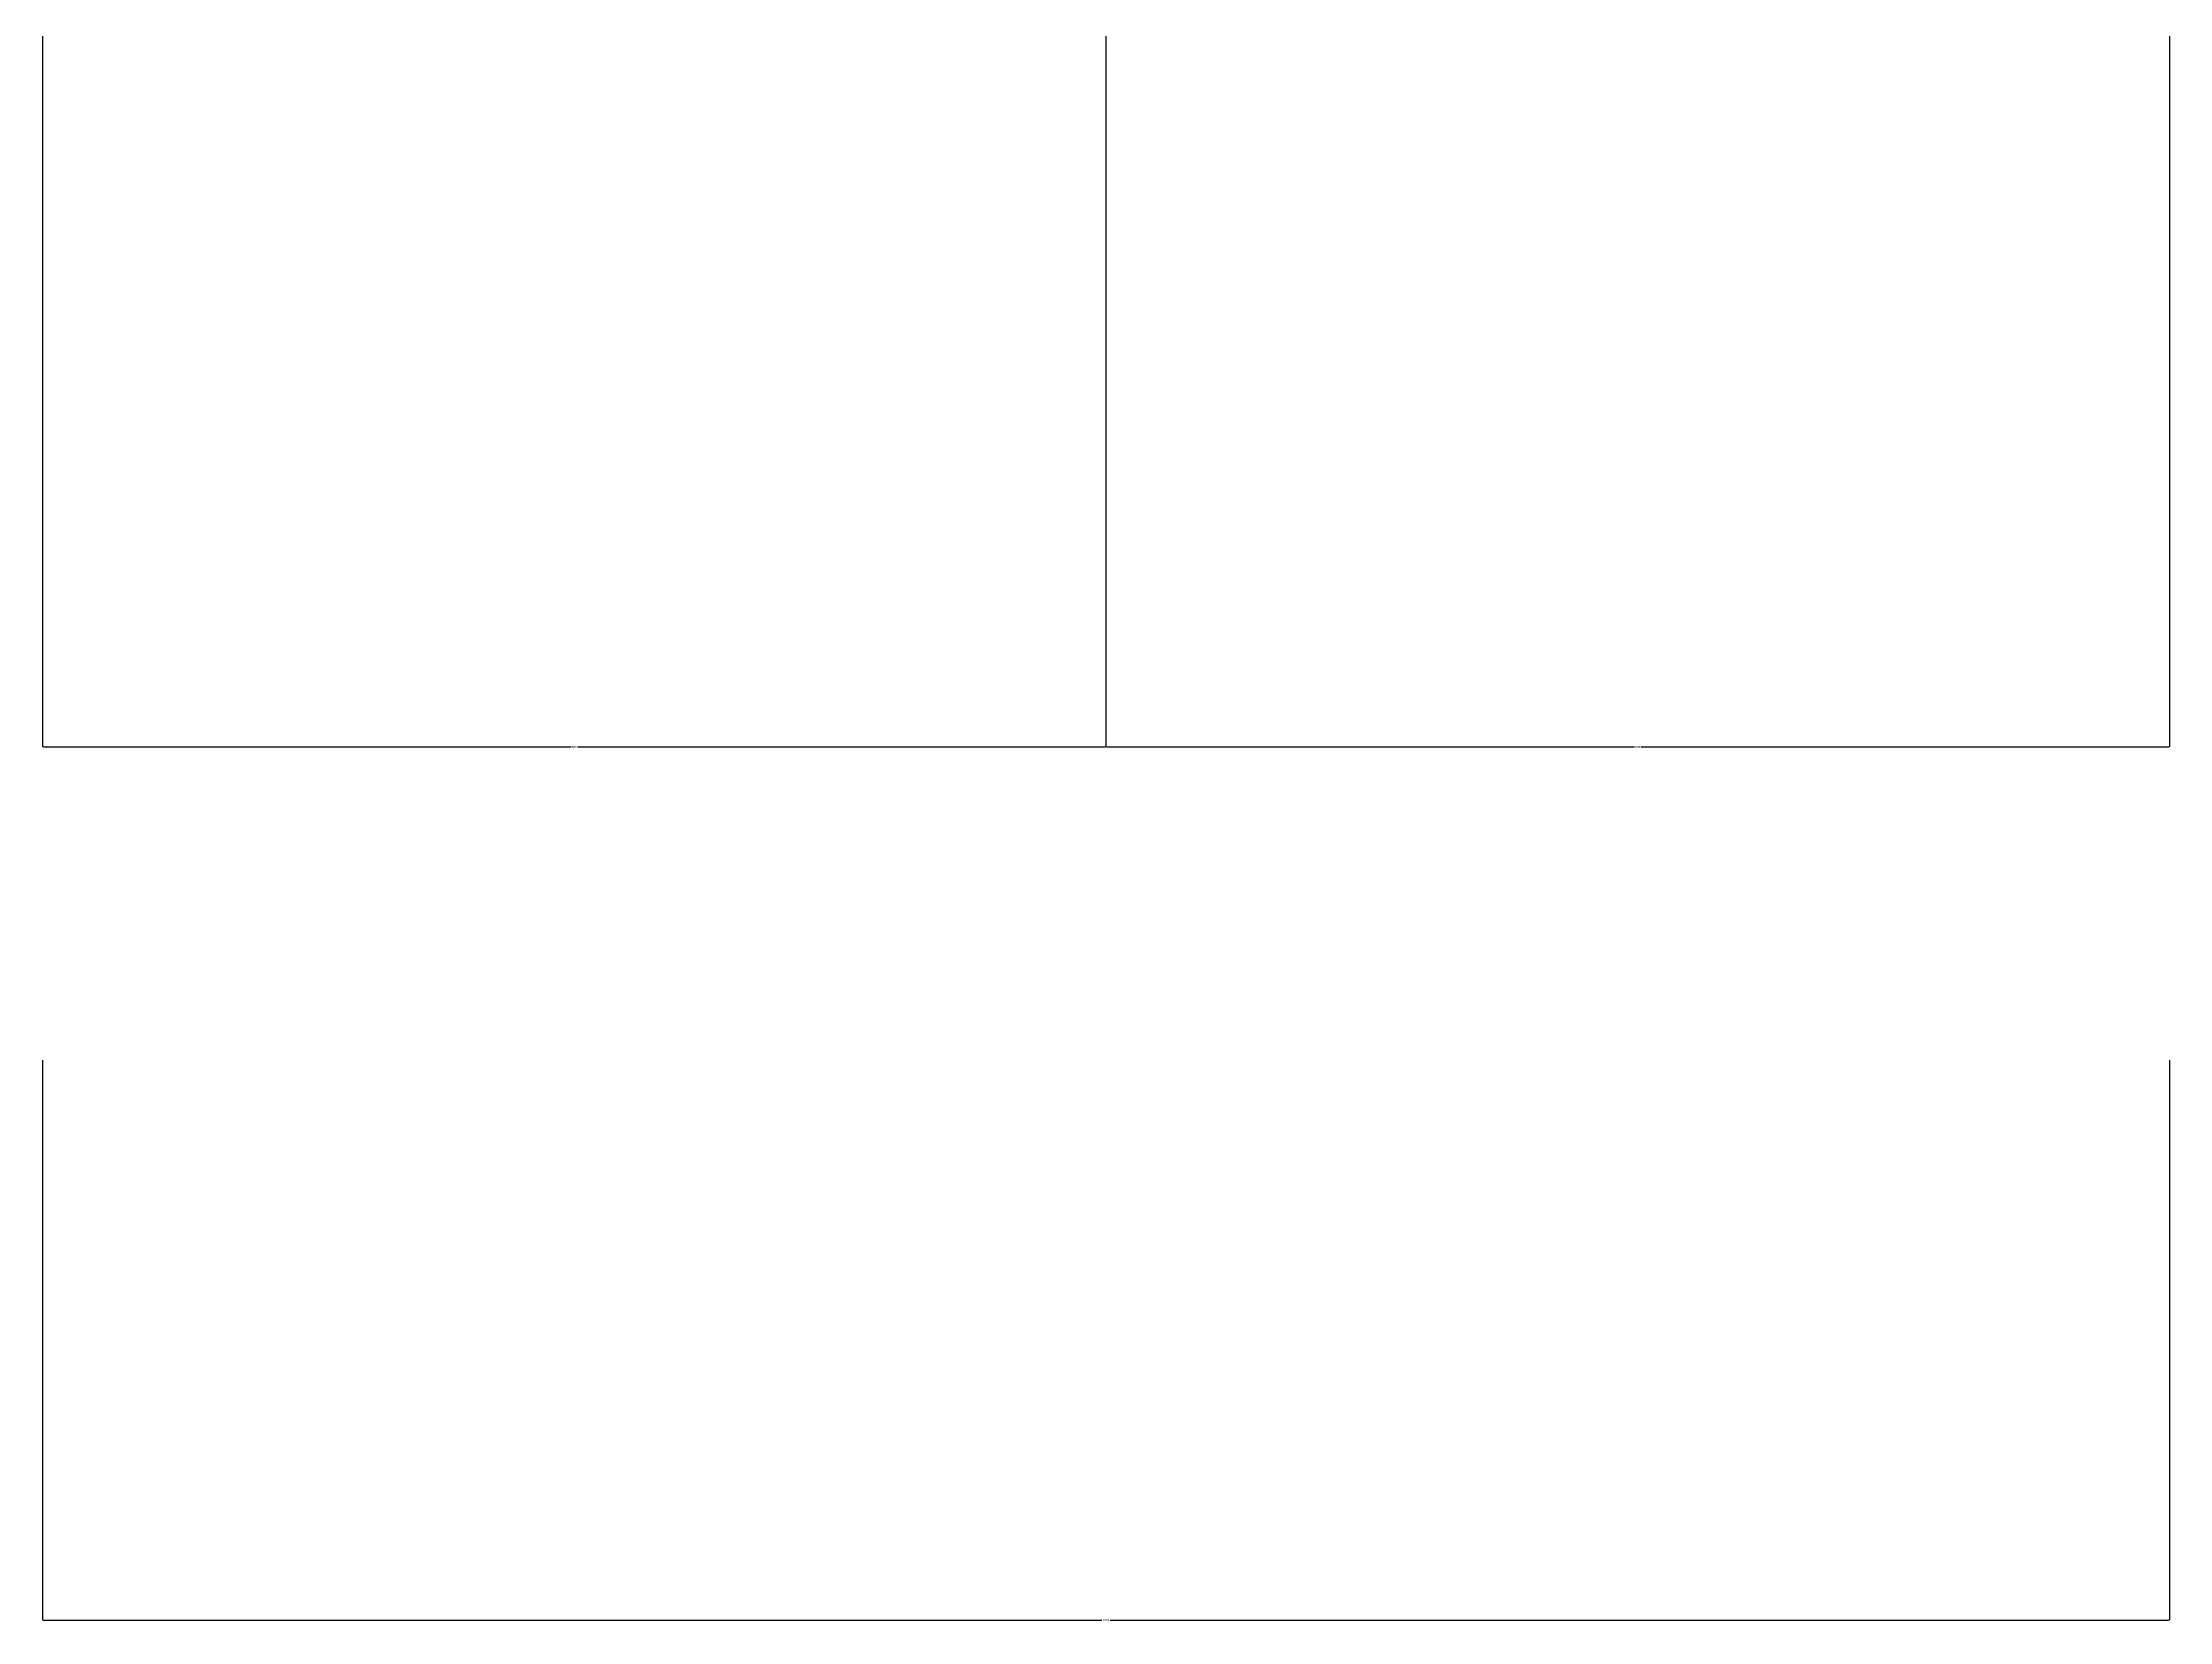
# Model space of a CAD drawing. Header units: metres. Extents: x 4568 to 182545, y -86951 to 35529.
# Drawn here: x 11467 to 12486, y -61643 to -60887 of the extents above; entities that cross this region are included whole.
import ezdxf

# ---------------------------------------------------------------- set-up
doc = ezdxf.new("R2010")
doc.units = ezdxf.units.M
doc.layers.add('CCX', color=7, linetype='Continuous')
doc.dimstyles.get("Standard").update_dxf_attribs({"dimtxt": 2.5, "dimasz": 2.5, "dimexe": 1.25, "dimexo": 0.625, "dimtad": 1, "dimcen": 2.5, "dimazin": 3, "dimtfac": 1, "dimtmove": 0, "dimatfit": 3})

# ---------------------------------------------------------------- blocks, each defined once
blk = doc.blocks.new('_CLOSEDFILLED')
at = {"color": 0, "linetype": 'BYBLOCK'}
blk.add_solid([(-1, 0.2), (0, 0), (-1, -0.2)], dxfattribs=at)
blk = doc.blocks.new('*D474')
for p, q in [((11467.37, -60869.23), (11467.37, -61224.57)), ((11976.72, -60869.23), (11976.72, -61224.57)), ((11467.62, -61224.57), (11720.545, -61224.57)), ((11723.545, -61224.57), (11976.47, -61224.57))]:
    blk.add_line(p, q)
at = {"layer": 'Defpoints'}
for p in [(11467.37, -60869.23), (11976.72, -60869.23), (11467.37, -61224.57)]:
    blk.add_point(p, dxfattribs=at)
at = {"layer": 'CCX', "xscale": 0.25, "yscale": 0.25, "rotation": 180}
blk.add_blockref('_CLOSEDFILLED', (11467.37, -61224.57), dxfattribs=at)
at = {"layer": 'CCX', "xscale": 0.25, "yscale": 0.25}
blk.add_blockref('_CLOSEDFILLED', (11976.72, -61224.57), dxfattribs=at)
at = {"layer": 'CCX', "insert": (11722.045, -61224.57), "char_height": 1, "attachment_point": 5}
blk.add_mtext('500', dxfattribs=at)
blk = doc.blocks.new('*D475')
for p, q in [((11976.72, -60869.23), (11976.72, -61224.57)), ((12486.08, -60869.23), (12486.08, -61224.57)), ((11976.97, -61224.57), (12229.9, -61224.57)), ((12232.9, -61224.57), (12485.83, -61224.57))]:
    blk.add_line(p, q)
at = {"layer": 'Defpoints'}
for p in [(11976.72, -60869.23), (12486.08, -60869.23), (11976.72, -61224.57)]:
    blk.add_point(p, dxfattribs=at)
at = {"layer": 'CCX', "xscale": 0.25, "yscale": 0.25, "rotation": 180}
blk.add_blockref('_CLOSEDFILLED', (11976.72, -61224.57), dxfattribs=at)
at = {"layer": 'CCX', "xscale": 0.25, "yscale": 0.25}
blk.add_blockref('_CLOSEDFILLED', (12486.08, -61224.57), dxfattribs=at)
at = {"layer": 'CCX', "insert": (12231.4, -61224.57), "char_height": 1, "attachment_point": 5}
blk.add_mtext('500', dxfattribs=at)
blk = doc.blocks.new('*D476')
for p, q in [((11467.37, -61374.57), (11467.37, -61642.8)), ((12486.08, -61374.57), (12486.08, -61642.8)), ((11467.62, -61642.8), (11974.725, -61642.8)), ((11978.725, -61642.8), (12485.83, -61642.8))]:
    blk.add_line(p, q)
at = {"layer": 'Defpoints'}
for p in [(11467.37, -61374.57), (12486.08, -61374.57), (11467.37, -61642.8)]:
    blk.add_point(p, dxfattribs=at)
at = {"xscale": 0.25, "yscale": 0.25, "rotation": 180}
blk.add_blockref('_CLOSEDFILLED', (11467.37, -61642.8), dxfattribs=at)
at = {"xscale": 0.25, "yscale": 0.25}
blk.add_blockref('_CLOSEDFILLED', (12486.08, -61642.8), dxfattribs=at)
at = {"insert": (11976.725, -61642.8), "char_height": 1, "attachment_point": 5}
blk.add_mtext('1000', dxfattribs=at)

msp = doc.modelspace()

# ---------------------------------------------------------------- dimensions: what is measured, and where the dimension line sits
dim = msp.add_linear_dim(base=(11467.37, -61642.8), p1=(11467.37, -61374.57), p2=(12486.08, -61374.57), text='1000', dimstyle='Standard')
dim.commit()
dim.dimension.update_dxf_attribs({"geometry": '*D476', "text_midpoint": (11976.725, -61642.8)})
at = {"layer": 'CCX'}
for base, p1, p2, picture, middle in [((11467.37, -61224.57), (11467.37, -60869.23), (11976.72, -60869.23), '*D474', (11722.045, -61224.57)), ((11976.72, -61224.57), (11976.72, -60869.23), (12486.08, -60869.23), '*D475', (12231.4, -61224.57))]:
    dim = msp.add_linear_dim(base=base, p1=p1, p2=p2, text='500', dimstyle='Standard', dxfattribs=at)
    dim.commit()
    dim.dimension.update_dxf_attribs({"geometry": picture, "text_midpoint": middle})

doc.saveas('drawing.dxf')
